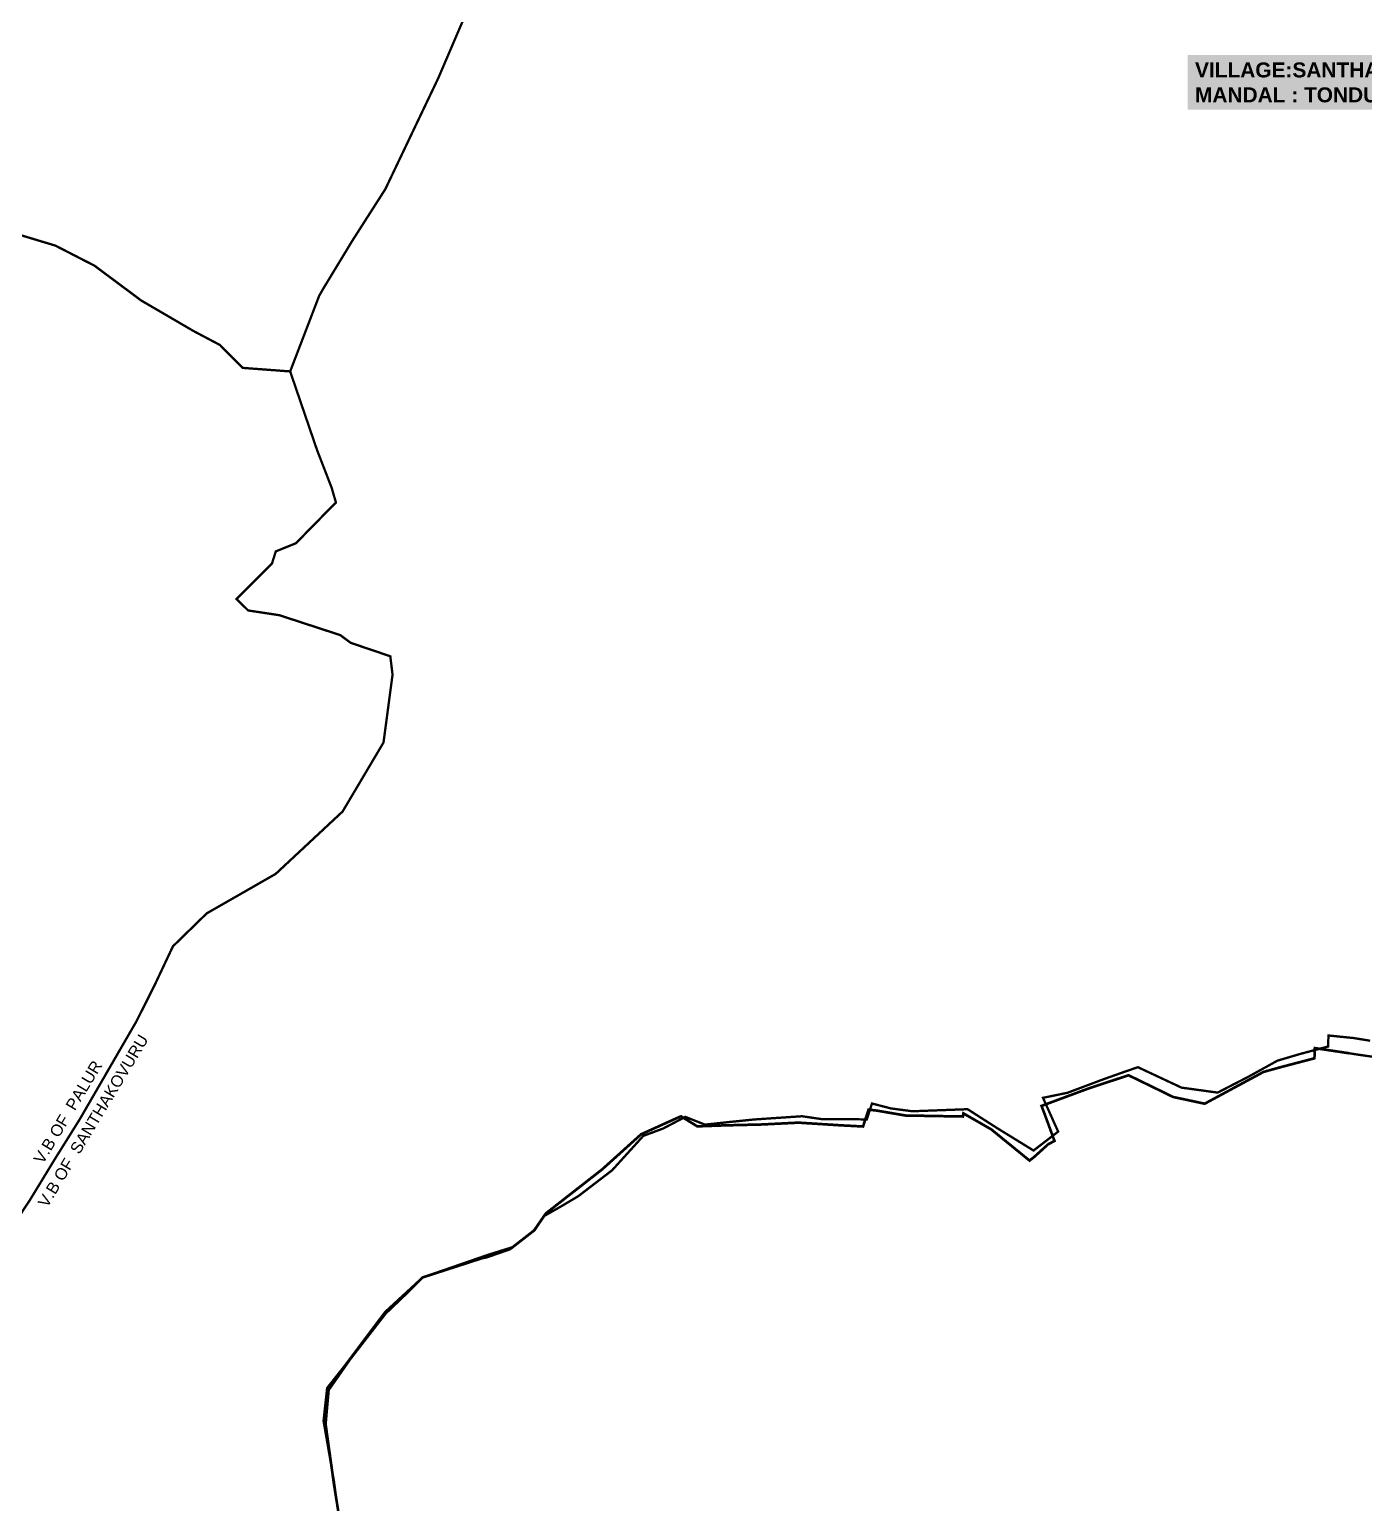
# Model space of a CAD drawing. Header units: inches. Extents: x 174104 to 230935, y 1583276 to 1631460.
# Drawn here: x 211510 to 215530, y 1603424 to 1607862 of the extents above; entities that cross this region are included whole.
import ezdxf
from ezdxf.enums import TextEntityAlignment as Align

# ---------------------------------------------------------------- set-up
doc = ezdxf.new("R2010")
doc.units = ezdxf.units.IN
doc.header["$LTSCALE"] = 15
doc.header["$MEASUREMENT"] = 0
doc.linetypes.add('DASHED2', pattern=[0.375, 0.25, -0.125])
doc.linetypes.add('HIDDEN2', pattern=[0.1875, 0.125, -0.0625])
for name, color, linetype in [('TEXT', 1, 'Continuous'), ('VB', 72, 'Continuous'), ('VILLAGE BOUNDRY', 5, 'Continuous')]:
    doc.layers.add(name, color=color, linetype=linetype)
doc.styles.get("Standard").update_dxf_attribs({"font": 'arial.ttf'})

msp = doc.modelspace()

# ---------------------------------------------------------------- linework, layer by layer
at = {"layer": 'VILLAGE BOUNDRY', "linetype": 'HIDDEN2', "ltscale": 20, "const_width": 7}
for points in [[(212294.87461, 1606832.25114), (212382.26696, 1607060.13262), (212394.01259, 1607080.64829), (212482.17668, 1607226.00956), (212581.48487, 1607381.26794), (212741.35635, 1607716.4572), (212844.97608, 1607958.53828)], [(211380.73471, 1607273.64204), (211542.43561, 1607224.80645), (211588.12408, 1607211.00799), (211705.65742, 1607150.66081), (211846.50424, 1607045.71832), (212003.3078, 1606954.22877), (212083.58312, 1606911.78354), (212152.22705, 1606842.89188), (212294.87461, 1606832.25114), (212375.88634, 1606595.26024), (212419.87278, 1606481.74748), (212432.60075, 1606437.73837), (212312.31377, 1606314.99932), (212251.52346, 1606290.30447), (212240.27264, 1606254.33888), (212133.39473, 1606147.32985), (212168.21874, 1606112.54851), (212262.22126, 1606098.26787), (212446.04374, 1606038.19952), (212477.08672, 1606015.05017), (212596.37488, 1605974.60453), (212603.12161, 1605919.26287), (212583.92464, 1605774.95002), (212575.93676, 1605714.90126), (212499.89217, 1605586.6602), (212452.74871, 1605507.1578), (212352.63145, 1605413.82768), (212251.25415, 1605319.32292), (212133.76211, 1605252.06693), (212043.7275, 1605200.52841), (211942.0057, 1605101.37614), (211887.89233, 1604986.8132), (211858.63037, 1604928.49911), (211831.98537, 1604875.40018)], [(211831.98537, 1604875.40018), (211789.85204, 1604802.58279), (211662.52922, 1604582.53573), (211587.83699, 1604463.03196), (211511.6419, 1604337.98582), (211406.79838, 1604179.17568), (211305.80864, 1604178.16767), (211119.86865, 1604115.49685), (211100.92774, 1604071.29977), (211036.43368, 1603966.77004), (211002.0703, 1603827.32567), (210958.95815, 1603655.06112), (210728.40478, 1603659.5308), (210695.32391, 1603550.0798), (210636.58573, 1603478.03203), (210427.86693, 1603516.12511), (210238.58404, 1603552.71813)], [(215546.73611, 1604816.98833), (215496.2834, 1604825.1711), (215420.97502, 1604832.81183), (215420.26162, 1604799.68747), (215335.59705, 1604777.11116), (215267.37333, 1604756.91509), (215180.85599, 1604708.9676), (215087.45861, 1604660.81612), (214978.60968, 1604675.78952), (214847.30663, 1604737.35665), (214807.97697, 1604723.77569), (214752.45709, 1604704.0961), (214735.60392, 1604697.99182), (214635.39311, 1604660.28742), (214561.60442, 1604645.0894), (214607.20883, 1604543.3483), (214533.11121, 1604486.41859), (214423.81842, 1604553.71517), (214334.62595, 1604610.83908), (214168.20585, 1604604.65995), (214103.9839, 1604613.1202), (214046.59965, 1604627.99498), (214031.10019, 1604580.18964), (213894.04556, 1604581.13984), (213836.1851, 1604589.65406), (213693.12221, 1604579.96509), (213624.25933, 1604573.02442), (213543.74714, 1604564.39578), (213484.70062, 1604587.73182), (213417.94555, 1604552.71187), (213358.22515, 1604530.48716), (213264.20377, 1604426.92595), (213162.40999, 1604348.97957), (213111.76921, 1604318.88625), (213060.06369, 1604289.3136), (213030.74045, 1604246.15837), (212965.42682, 1604195.81162), (212889.66644, 1604172.08639), (212693.55024, 1604104.20905), (212580.36009, 1603999.80673), (212459.66705, 1603839.08037), (212406.16455, 1603771.35339), (212395.34298, 1603672.49596), (212426.56273, 1603491.91723), (212440.69214, 1603388.74375)], [(215483.44367, 1604779.24928), (215508.3746, 1604775.37341), (215642.25989, 1604756.00741)]]:
    msp.add_lwpolyline(points, dxfattribs=at)
at = {"layer": 'VILLAGE BOUNDRY', "linetype": 'DASHED2', "ltscale": 5}
msp.add_lwpolyline([(212447.72017, 1603349.79773, 8, 8, 0), (212426.53201, 1603482.89812, 8, 8, 0), (212401.46895, 1603663.68171, 8, 8, 0), (212410.69873, 1603765.59571, 8, 8, 0), (212475.59166, 1603858.43128, 8, 8, 0), (212582.14153, 1603995.89008, 8, 8, 0), (212656.10568, 1604066.63098, 8, 8, 0), (212693.55024, 1604104.20905, 8, 8, 0), (212872.10281, 1604162.01973, 8, 8, 0), (212885.69374, 1604164.73468, 8, 8, 0), (212957.28783, 1604189.64859, 8, 8, 0), (213029.08692, 1604245.52473, 8, 8, 0), (213064.88846, 1604297.27293, 8, 8, 0), (213234.13695, 1604429.47862, 8, 8, 0), (213351.52431, 1604535.30856, 8, 8, 0), (213427.85242, 1604569.95998, 8, 8, 0), (213471.4096, 1604589.5007, 8, 8, 0), (213520.72332, 1604559.15218, 8, 8, 0), (213601.39316, 1604562.08665, 8, 8, 0), (213714.97814, 1604564.81394, 8, 8, 0), (213825.44747, 1604570.36145, 8, 8, 0), (213952.15583, 1604562.32011, 8, 8, 0), (214019.75303, 1604558.77658, 8, 8, 0), (214036.27028, 1604609.53441, 8, 8, 0), (214060.72594, 1604606.66887, 8, 8, 0), (214147.53038, 1604591.85052, 8, 8, 0), (214320.49313, 1604588.83408, 8, 8, 0), (214321.88888, 1604598.26702, 8, 8, 0), (214405.86739, 1604550.0335, 8, 8, 0), (214521.1951, 1604456.08864, 8, 8, 0), (214535.16878, 1604467.20309, 8, 8, 0), (214576.92049, 1604504.94509, 8, 8, 0), (214596.21127, 1604515.38377, 8, 8, 0), (214566.35079, 1604596.66756, 8, 8, 0), (214557.17258, 1604620.7456, 8, 8, 0), (214699.86785, 1604673.69429, 8, 8, 0), (214819.12557, 1604713.03739, 8, 8, 0), (214894.76291, 1604676.3347, 8, 8, 0), (214953.44022, 1604647.62593, 8, 8, 0), (215048.39655, 1604627.39892, 8, 8, 0), (215225.49548, 1604723.0413, 8, 8, 0), (215278.6559, 1604737.78044, 8, 8, 0), (215378.90046, 1604764.07404, 8, 8, 0), (215380.075, 1604794.80023, 8, 8, 0), (215482.47972, 1604779.39914, 8, 8, 0), (215483.44367, 1604779.24928, 0, 0, 0)], format="xyseb", dxfattribs=at)

# ---------------------------------------------------------------- texts
at = {"layer": 'TEXT', "insert": (215019.27352, 1607762.54803), "char_height": 45, "width": 875.4943383, "attachment_point": 1, "bg_fill": 1, "box_fill_scale": 1.5, "bg_fill_color": 50, "bg_fill_transparency": 0}
msp.add_mtext('{\\fArial|b1|i0|c0|p34;\\C1;VILLAGE:\\C5;SANTHAKOVURU\\P\\C1;MANDAL : \\C5;TONDUR}', dxfattribs=at)
at = {"layer": 'VB', "color": 1}
for s, p in [('V.B OF  SANTHAKOVURU  ', (211548.38381, 1604320.88111)), ('V.B OF  PALUR ', (211535.17905, 1604452.14698))]:
    msp.add_text(s, height=35, rotation=58.99473751, dxfattribs=at).set_placement(p, align=Align.MIDDLE_LEFT)

doc.saveas('drawing.dxf')
